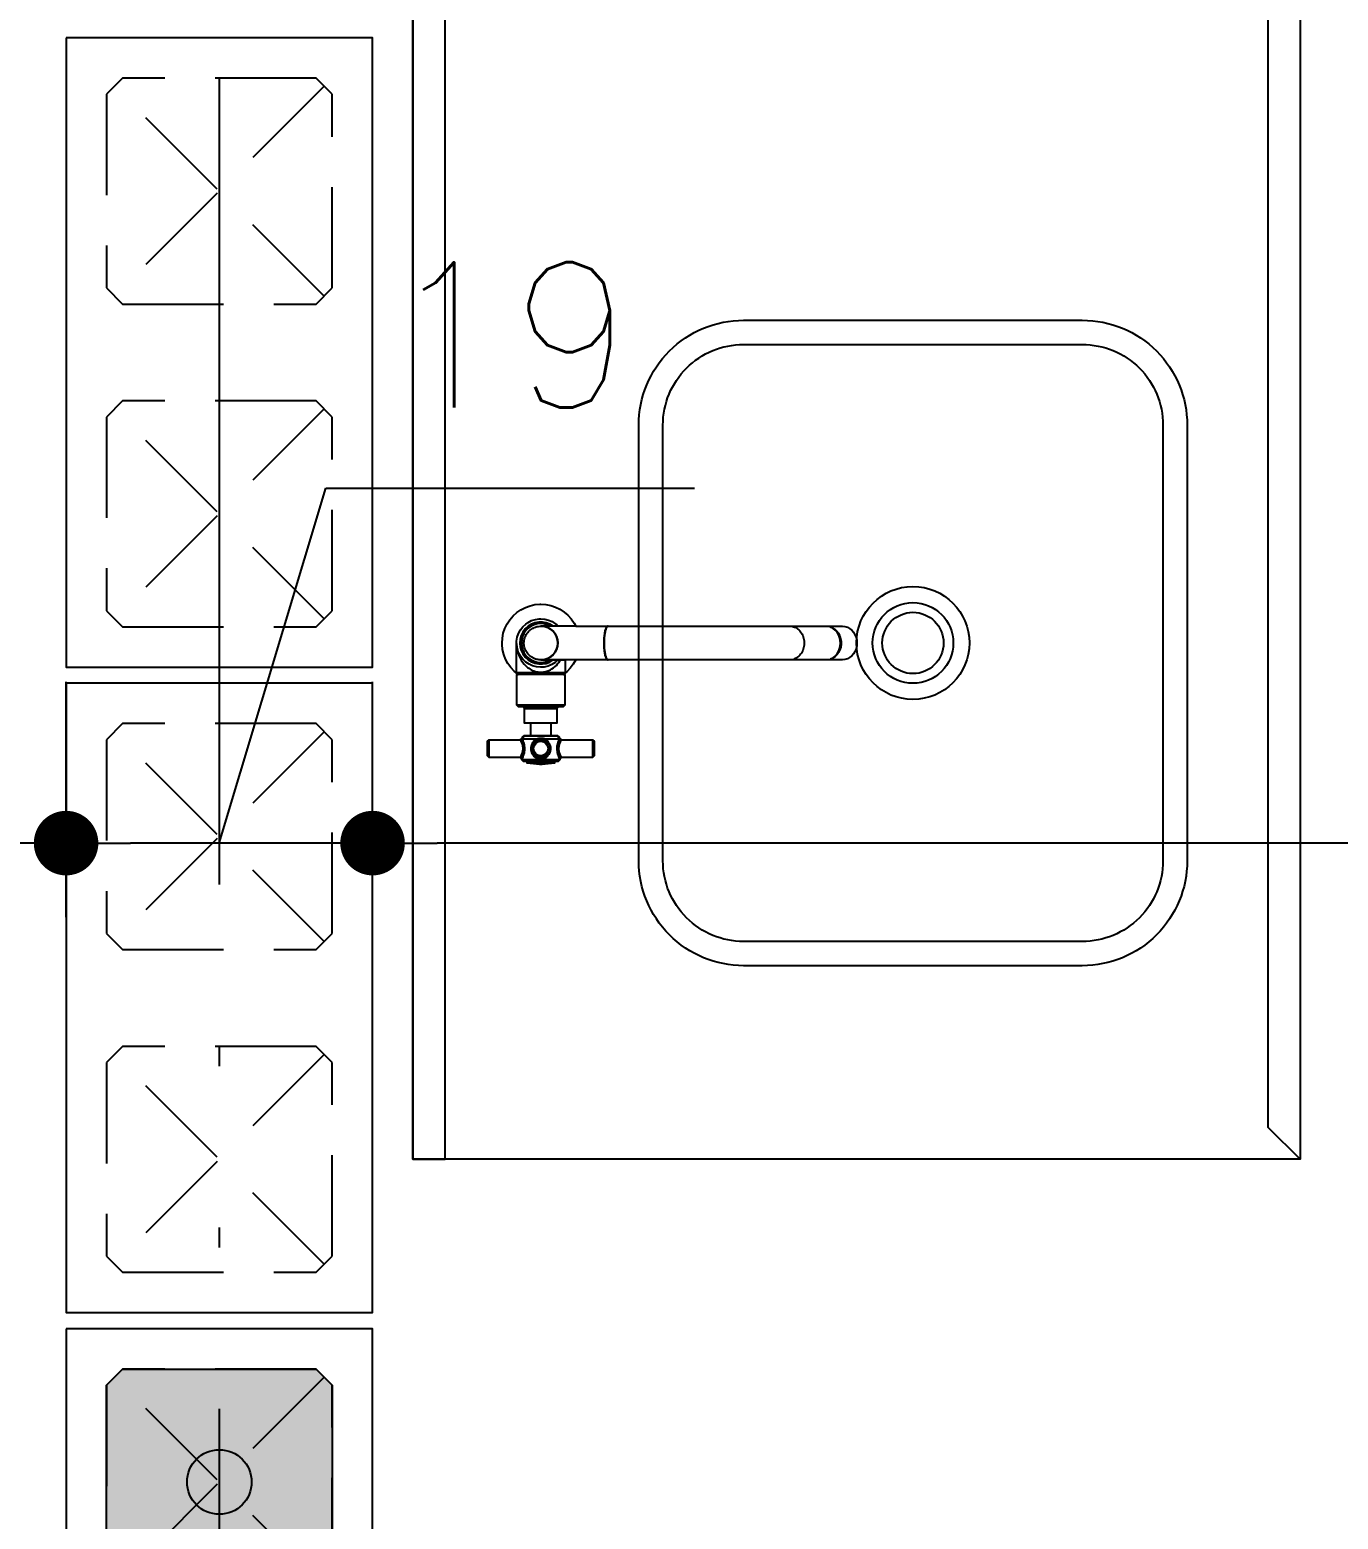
# Model space of a CAD drawing. Extents: x -14651 to 3496, y -4567 to 1191.
# Drawn here: x 852.3 to 933.4, y 553.6 to 645.9 of the extents above; entities that cross this region are included whole.
import ezdxf

# ---------------------------------------------------------------- set-up
doc = ezdxf.new("R2010")
doc.units = 0
doc.header["$LTSCALE"] = 25
doc.linetypes.add('DASHED2', pattern=[0.375, 0.25, -0.125])
doc.linetypes.add('ESTILO_TQS_0004', pattern=[3.3, 2, -0.4, 0.05, -0.4, 0.05, -0.4])
for name, color, linetype in [('203', 1, 'DASHED2'), ('213', 252, 'Continuous'), ('241', 2, 'Continuous'), ('ALVENARIA NÃO ESTRUTURAL', 242, 'Continuous'), ('Arranque', 14, 'Continuous'), ('COTA', 1, 'Continuous'), ('EIXOS', 1, 'ESTILO_TQS_0004'), ('FERRO', 5, 'Continuous'), ('PROJ', 252, 'Continuous')]:
    doc.layers.add(name, color=color, linetype=linetype)
doc.styles.add('COTA', font='romans.shx')
doc.dimstyles.new('forma', dxfattribs={"dimscale": 5, "dimtxt": 1.8, "dimasz": 0.8, "dimexe": 2, "dimexo": 1, "dimgap": 1, "dimtad": 1, "dimdec": 1, "dimzin": 9, "dimtxsty": 'COTA', "dimblk1": 'DOT', "dimblk2": 'DOT', "dimsah": 1, "dimcen": 0, "dimdle": 1, "dimclrd": 256, "dimclre": 256, "dimclrt": 2, "dimadec": 0, "dimazin": 0, "dimtfac": 1, "dimtdec": 0, "dimtmove": 0, "dimatfit": 3, "dimfxl": 1, "dimtolj": 1, "dimtzin": 0, "dimarcsym": 0})

# ---------------------------------------------------------------- blocks, each defined once
blk = doc.blocks.new('P4020')
blk.add_lwpolyline([(-19.5, -9.5), (19.5, -9.5), (19.5, 9.5), (-19.5, 9.5), (-19.5, -9.5)])
at = {"color": 1, "linetype": 'DASHED2'}
for points in [[(-17, -6), (-16, -7), (-4, -7), (-3, -6), (-3, 6), (-4, 7), (-16, 7), (-17, 6), (-17, -6)], [(3, -6), (4, -7), (16, -7), (17, -6), (17, 6), (16, 7), (4, 7), (3, 6), (3, -6)]]:
    blk.add_lwpolyline(points, dxfattribs=at)
at = {"layer": '203', "color": 253}
for p, q in [((-16.5, 6.5), (-3.5, -6.5)), ((-3.5, 6.5), (-16.5, -6.5)), ((16.5, 6.5), (3.5, -6.5)), ((3.5, 6.5), (16.5, -6.5))]:
    blk.add_line(p, q, dxfattribs=at)
blk = doc.blocks.new('GR-1414')
at = {"layer": '213'}
h = blk.add_hatch(color=256, dxfattribs=at)
h.paths.add_polyline_path([(6, -7), (7, -6), (7, 6), (6, 7), (-6, 7), (-7, 6), (-7, -6), (-6, -7)])
h.paths.add_polyline_path([(2, 0, 1), (-2, 0, 1)], flags=16)
at = {"layer": 'Arranque'}
blk.add_hatch(color=256, dxfattribs=at).paths.add_polyline_path([(2, 0, 1), (-2, 0, 1)])
at = {"layer": '213'}
for p, q in [((-7, 6), (-6, 7)), ((-6, 7), (6, 7)), ((6, 7), (7, 6)), ((-7, -6), (-7, 6)), ((7, 6), (7, -6)), ((-6, -7), (-7, -6)), ((7, -6), (6, -7)), ((6, -7), (-6, -7))]:
    blk.add_line(p, q, dxfattribs=at)
at = {"layer": 'FERRO', "linetype": 'Continuous'}
blk.add_circle((0, 0), 2, dxfattribs=at)
blk = doc.blocks.new('A$C8e916747')
at = {"layer": 'PROJ'}
for p, q in [((1048.779, -580.601), (1048.745, -580.601)), ((1048.816, -580.603), (1048.779, -580.601)), ((1047.242, -583.499), (1047.242, -581.699)), ((1047.243, -581.699), (1047.243, -581.699)), ((1048.745, -582.701), (1048.769, -582.7)), ((1048.769, -582.7), (1048.818, -582.698)), ((1050.248, -582.701), (1050.248, -583.499)), ((1050.248, -583.499), (1047.242, -583.499)), ((1047.543, -583.599), (1047.543, -583.499)), ((1049.948, -583.499), (1049.948, -583.599)), ((1050.223, -585.508), (1047.267, -585.508)), ((1047.743, -585.708), (1049.747, -585.708)), ((1049.104, -585.647), (1048.814, -585.647)), ((1045.538, -588.745), (1045.538, -587.643)), ((1047.59, -587.592), (1048.516, -587.592)), ((1048.975, -587.592), (1049.9, -587.592)), ((1051.952, -587.643), (1051.952, -588.745)), ((1049.923, -588.896), (1047.568, -588.896)), ((1049.597, -589.096), (1047.894, -589.096))]:
    blk.add_line(p, q, dxfattribs=at)
for points in [[(1095.814, -493.647), (1095.814, -613.647), (1040.814, -613.647), (1040.814, -493.647)], [(1040.814, -493.647), (1040.814, -613.647), (1042.814, -613.647), (1042.814, -493.647)], [(1095.814, -493.647), (1093.814, -495.647), (1093.814, -611.647), (1095.814, -613.647)], [(1050.909, -582.701), (1048.814, -582.701), (1048.738, -582.699), (1048.671, -582.695), (1048.612, -582.688), (1048.561, -582.681), (1048.536, -582.676), (1048.514, -582.672), (1048.495, -582.667), (1048.479, -582.663), (1048.465, -582.66), (1048.451, -582.656), (1048.436, -582.651), (1048.418, -582.646), (1048.399, -582.639), (1048.378, -582.632), (1048.363, -582.626), (1048.346, -582.62), (1048.329, -582.612), (1048.312, -582.605), (1048.282, -582.591), (1048.252, -582.575), (1048.22, -582.557), (1048.186, -582.537), (1048.153, -582.514), (1048.098, -582.474), (1048.045, -582.429), (1047.994, -582.379), (1047.945, -582.325), (1047.9, -582.267), (1047.858, -582.205), (1047.821, -582.139), (1047.788, -582.071), (1047.76, -582), (1047.737, -581.927), (1047.72, -581.852), (1047.708, -581.777), (1047.701, -581.701), (1047.701, -581.624), (1047.705, -581.548), (1047.716, -581.471), (1047.732, -581.396), (1047.753, -581.323), (1047.779, -581.252), (1047.81, -581.183), (1047.846, -581.117), (1047.887, -581.053), (1047.932, -580.993), (1047.98, -580.937), (1048.019, -580.897), (1048.059, -580.86), (1048.076, -580.846), (1048.093, -580.832), (1048.11, -580.819), (1048.128, -580.806), (1048.145, -580.793), (1048.168, -580.778), (1048.191, -580.763), (1048.214, -580.75), (1048.238, -580.736), (1048.27, -580.72), (1048.302, -580.704), (1048.335, -580.69), (1048.417, -580.66), (1048.507, -580.636), (1048.605, -580.617), (1048.708, -580.605), (1048.814, -580.601)], [(1050.909, -580.601), (1048.777, -580.601)], [(1066.727, -582.637), (1066.87, -582.56), (1067, -582.455), (1067.112, -582.326), (1067.203, -582.176), (1067.27, -582.01), (1067.311, -581.833), (1067.325, -581.651), (1067.311, -581.468), (1067.27, -581.292), (1067.203, -581.126), (1067.112, -580.976), (1067, -580.846), (1066.87, -580.741), (1066.727, -580.664), (1066.721, -580.662)], [(1050.155, -583.599), (1047.336, -583.599)], [(1049.847, -585.608), (1047.643, -585.608)], [(1049.357, -586.616), (1048.134, -586.616)], [(1048.134, -587.392), (1049.357, -587.392)], [(1047.894, -588.996), (1049.597, -588.996)]]:
    blk.add_lwpolyline(points, dxfattribs=at)
for points in [[(1082.314, -601.647), (1061.314, -601.647, -0.414214), (1054.814, -595.147), (1054.814, -568.147, -0.414214), (1061.314, -561.647), (1082.314, -561.647, -0.414214), (1088.814, -568.147), (1088.814, -595.147, -0.414214)], [(1082.314, -600.147), (1061.314, -600.147, -0.414214), (1056.314, -595.147), (1056.314, -568.147, -0.414214), (1061.314, -563.147), (1082.314, -563.147, -0.414214), (1087.314, -568.147), (1087.314, -595.147, -0.414214)], [(1047.543, -583.599), (1047.543, -583.499), (1047.242, -583.499), (1047.242, -581.68), (1047.243, -581.699), (1047.247, -581.699), (1047.247, -581.531), (1047.286, -581.289), (1047.364, -581.057), (1047.479, -580.84), (1047.628, -580.646), (1047.806, -580.477), (1047.957, -580.371), (1048.176, -580.26), (1048.409, -580.186), (1048.652, -580.151), (1048.745, -580.148), (1048.989, -580.168), (1049.227, -580.227), (1049.452, -580.324), (1049.533, -580.371), (1049.731, -580.516), (1049.821, -580.601), (1048.801, -580.601), (1048.79, -580.602, -0.956818), (1048.794, -582.7), (1048.806, -582.699, -0.005512), (1048.783, -582.7), (1048.814, -582.701), (1050.248, -582.701), (1050.248, -583.499), (1049.948, -583.499), (1049.948, -583.599)], [(1047.571, -587.559, 0.023181), (1047.59, -587.592), (1048.516, -587.592), (1048.567, -587.579), (1048.64, -587.565), (1048.733, -587.558), (1048.823, -587.562), (1048.912, -587.575), (1048.975, -587.592), (1049.9, -587.592, 0.022959), (1049.92, -587.559, 0.366689), (1049.723, -587.392), (1049.357, -587.392), (1048.134, -587.392), (1047.768, -587.392, 0.366483)], [(1048.148, -588.268), (1048.144, -588.177), (1048.151, -588.1), (1048.164, -588.027), (1048.18, -587.975), (1048.2, -587.921), (1048.224, -587.87), (1048.252, -587.823), (1048.283, -587.779), (1048.315, -587.74), (1048.367, -587.687), (1048.434, -587.637), (1048.481, -587.609), (1048.516, -587.592), (1048.531, -587.634), (1048.541, -587.682, -0.192103), (1048.95, -587.682), (1048.958, -587.64), (1048.974, -587.592), (1049.024, -587.616), (1049.07, -587.646), (1049.111, -587.678), (1049.15, -587.713), (1049.184, -587.75), (1049.23, -587.808), (1049.278, -587.892), (1049.313, -587.979), (1049.33, -588.046), (1049.339, -588.096), (1049.344, -588.147), (1049.345, -588.197), (1049.343, -588.265), (1049.33, -588.345), (1049.31, -588.416), (1049.29, -588.468), (1049.266, -588.518), (1049.238, -588.565), (1049.208, -588.609), (1049.159, -588.668), (1049.086, -588.732), (1049.006, -588.782), (1048.921, -588.818), (1048.841, -588.838), (1048.777, -588.845), (1048.716, -588.845), (1048.658, -588.839), (1048.606, -588.828), (1048.549, -588.81), (1048.483, -588.78), (1048.422, -588.743), (1048.38, -588.711), (1048.342, -588.676), (1048.307, -588.639), (1048.276, -588.599), (1048.235, -588.539), (1048.194, -588.454), (1048.165, -588.364)], [(1048.971, -587.691), (1048.963, -587.688, -0.017847), (1048.999, -587.705), (1048.992, -587.701, -0.017789), (1049.026, -587.72), (1049.019, -587.716, -0.021587), (1049.06, -587.741), (1049.05, -587.734, -0.027178), (1049.098, -587.77), (1049.088, -587.763, -0.016694), (1049.116, -587.786), (1049.116, -587.786, -0.029524), (1049.162, -587.833), (1049.155, -587.825, -0.024437), (1049.189, -587.867), (1049.182, -587.858, -0.02481), (1049.213, -587.903), (1049.207, -587.893, -0.023752), (1049.234, -587.939), (1049.229, -587.93, -0.022023), (1049.251, -587.974), (1049.247, -587.965, -0.022441), (1049.265, -588.011), (1049.262, -588.001, -0.022868), (1049.277, -588.049), (1049.274, -588.039, -0.020181), (1049.285, -588.082), (1049.284, -588.076, -0.015814), (1049.29, -588.11), (1049.289, -588.103, -0.015915), (1049.294, -588.138), (1049.293, -588.131, -0.025741), (1049.296, -588.187), (1049.296, -588.184, -0.018498), (1049.296, -588.224), (1049.296, -588.217, -0.017313), (1049.293, -588.255), (1049.294, -588.247, -0.018157), (1049.289, -588.287), (1049.29, -588.279, -0.018149), (1049.282, -588.318), (1049.284, -588.31, -0.018439), (1049.274, -588.349), (1049.276, -588.341, -0.018647), (1049.264, -588.38), (1049.267, -588.373, -0.018581), (1049.252, -588.411), (1049.255, -588.403, -0.021766), (1049.235, -588.447), (1049.24, -588.436, -0.026407), (1049.212, -588.487), (1049.218, -588.477, -0.026609), (1049.185, -588.526), (1049.192, -588.516, -0.026914), (1049.155, -588.562), (1049.163, -588.553, -0.025672), (1049.124, -588.594), (1049.131, -588.587, -0.023779), (1049.092, -588.622), (1049.101, -588.615, -0.024124), (1049.058, -588.648), (1049.067, -588.641, -0.024539), (1049.022, -588.671), (1049.031, -588.665, -0.024082), (1048.984, -588.69), (1048.994, -588.686, -0.023177), (1048.947, -588.707), (1048.957, -588.703, -0.023669), (1048.908, -588.721), (1048.918, -588.717, -0.024126), (1048.866, -588.732), (1048.877, -588.729, -0.020906), (1048.832, -588.738), (1048.839, -588.737, -0.015716), (1048.804, -588.742), (1048.811, -588.741, -0.01579), (1048.777, -588.744), (1048.784, -588.744, -0.016075), (1048.748, -588.745), (1048.756, -588.745, -0.016281), (1048.72, -588.744), (1048.727, -588.745, -0.016316), (1048.691, -588.742), (1048.698, -588.743, -0.01533), (1048.665, -588.739), (1048.671, -588.74, -0.013711), (1048.641, -588.735), (1048.647, -588.736, -0.013749), (1048.617, -588.73), (1048.623, -588.731, -0.013768), (1048.594, -588.724), (1048.6, -588.725, -0.015624), (1048.567, -588.715), (1048.575, -588.718, -0.018303), (1048.537, -588.704), (1048.544, -588.707, -0.018249), (1048.507, -588.691), (1048.515, -588.695, -0.018455), (1048.478, -588.676), (1048.486, -588.68, -0.018647), (1048.45, -588.659), (1048.457, -588.664, -0.018591), (1048.423, -588.641), (1048.43, -588.646, -0.021186), (1048.393, -588.618), (1048.401, -588.625, -0.025016), (1048.36, -588.588), (1048.368, -588.596, -0.025258), (1048.329, -588.556), (1048.337, -588.564, -0.025603), (1048.301, -588.52), (1048.308, -588.529, -0.024312), (1048.278, -588.485), (1048.283, -588.494, -0.022281), (1048.258, -588.451), (1048.263, -588.46, -0.022662), (1048.241, -588.415), (1048.245, -588.424, -0.023081), (1048.226, -588.377), (1048.229, -588.387, -0.023127), (1048.213, -588.339), (1048.216, -588.348, -0.022918), (1048.204, -588.299), (1048.206, -588.309, -0.020264), (1048.199, -588.265), (1048.2, -588.272, -0.015918), (1048.196, -588.237), (1048.196, -588.244, -0.015999), (1048.194, -588.209), (1048.195, -588.216, -0.556946)], [(1048.294, -588.194, -1), (1049.196, -588.194, -1)]]:
    blk.add_lwpolyline(points, format="xyb", close=True, dxfattribs=at)
for points in [[(1052.817, -582.609), (1052.79, -582.549), (1052.762, -582.47), (1052.742, -582.396), (1052.729, -582.341), (1052.717, -582.281), (1052.706, -582.215), (1052.696, -582.145), (1052.687, -582.07), (1052.68, -581.991), (1052.674, -581.909), (1052.669, -581.825), (1052.667, -581.738), (1052.666, -581.651), (1052.667, -581.563), (1052.669, -581.477), (1052.674, -581.392), (1052.68, -581.31), (1052.687, -581.231), (1052.696, -581.157), (1052.706, -581.086), (1052.717, -581.021), (1052.729, -580.96), (1052.742, -580.905), (1052.762, -580.832), (1052.79, -580.753), (1052.817, -580.693), (1052.845, -580.65), (1052.882, -580.611), (1052.897, -580.607), (1052.882, -580.614), (1052.867, -580.626), (1052.852, -580.643), (1052.838, -580.66), (1052.825, -580.682), (1052.811, -580.707), (1052.797, -580.737), (1052.783, -580.771), (1052.769, -580.811), (1052.755, -580.855), (1052.742, -580.905), (1052.729, -580.96), (1052.717, -581.021), (1052.706, -581.086), (1052.696, -581.157), (1052.687, -581.231), (1052.68, -581.31), (1052.674, -581.392), (1052.669, -581.477), (1052.667, -581.563), (1052.666, -581.651), (1052.667, -581.738), (1052.669, -581.825), (1052.674, -581.909), (1052.68, -581.991), (1052.687, -582.07), (1052.696, -582.145), (1052.706, -582.215), (1052.717, -582.281), (1052.729, -582.341), (1052.742, -582.396), (1052.755, -582.446), (1052.769, -582.491), (1052.783, -582.53), (1052.797, -582.565), (1052.811, -582.595), (1052.825, -582.62), (1052.838, -582.641), (1052.852, -582.659), (1052.867, -582.675), (1052.896, -582.698), (1052.911, -582.699), (1052.882, -582.69), (1052.845, -582.652)], [(1047.495, -588.698), (1047.505, -588.68), (1047.516, -588.66), (1047.529, -588.635), (1047.543, -588.607), (1047.556, -588.578), (1047.57, -588.546), (1047.586, -588.507), (1047.6, -588.466), (1047.609, -588.438), (1047.617, -588.409), (1047.625, -588.379), (1047.629, -588.359), (1047.634, -588.331), (1047.639, -588.304), (1047.642, -588.276), (1047.644, -588.248), (1047.646, -588.221), (1047.646, -588.193), (1047.646, -588.165), (1047.644, -588.137), (1047.642, -588.109), (1047.636, -588.069), (1047.629, -588.03), (1047.621, -587.991), (1047.61, -587.954), (1047.599, -587.919), (1047.588, -587.886), (1047.573, -587.85), (1047.559, -587.816), (1047.545, -587.785), (1047.531, -587.757), (1047.52, -587.736), (1047.51, -587.716), (1047.501, -587.7), (1047.492, -587.685), (1047.502, -587.684), (1047.519, -587.679), (1047.535, -587.672), (1047.55, -587.663), (1047.563, -587.652), (1047.574, -587.639), (1047.582, -587.624), (1047.588, -587.608), (1047.59, -587.592), (1047.612, -587.642), (1047.634, -587.696), (1047.66, -587.77), (1047.685, -587.851), (1047.705, -587.935), (1047.721, -588.025), (1047.731, -588.12), (1047.733, -588.21), (1047.729, -588.287), (1047.721, -588.36), (1047.712, -588.413), (1047.702, -588.466), (1047.689, -588.517), (1047.676, -588.565), (1047.657, -588.627), (1047.631, -588.698), (1047.608, -588.756), (1047.587, -588.804), (1047.578, -588.822), (1047.585, -588.808), (1047.593, -588.79), (1047.602, -588.769), (1047.612, -588.745), (1047.624, -588.716), (1047.636, -588.683), (1047.649, -588.648), (1047.662, -588.609), (1047.676, -588.565), (1047.689, -588.517), (1047.702, -588.466), (1047.712, -588.413), (1047.718, -588.378), (1047.723, -588.343), (1047.727, -588.306), (1047.73, -588.269), (1047.732, -588.231), (1047.732, -588.193), (1047.731, -588.144), (1047.728, -588.096), (1047.723, -588.048), (1047.717, -588), (1047.709, -587.956), (1047.7, -587.913), (1047.689, -587.871), (1047.678, -587.83), (1047.666, -587.788), (1047.653, -587.749), (1047.639, -587.712), (1047.626, -587.677), (1047.616, -587.653), (1047.607, -587.631), (1047.598, -587.61), (1047.592, -587.596), (1047.576, -587.64), (1047.536, -587.675), (1047.493, -587.686), (1047.516, -587.727), (1047.539, -587.772), (1047.567, -587.834), (1047.594, -587.903), (1047.616, -587.973), (1047.634, -588.05), (1047.643, -588.121), (1047.646, -588.179), (1047.646, -588.234), (1047.641, -588.29), (1047.631, -588.356), (1047.614, -588.423), (1047.593, -588.488), (1047.565, -588.56), (1047.537, -588.62), (1047.507, -588.677)], [(1049.77, -588.363), (1049.762, -588.291), (1049.759, -588.241), (1049.758, -588.191), (1049.76, -588.123), (1049.767, -588.043), (1049.779, -587.972), (1049.789, -587.92), (1049.801, -587.87), (1049.82, -587.802), (1049.847, -587.722), (1049.872, -587.659), (1049.897, -587.599), (1049.906, -587.617), (1049.899, -587.594), (1049.895, -587.605), (1049.889, -587.618), (1049.878, -587.643), (1049.867, -587.672), (1049.855, -587.704), (1049.842, -587.738), (1049.828, -587.779), (1049.815, -587.823), (1049.801, -587.87), (1049.789, -587.92), (1049.779, -587.972), (1049.77, -588.026), (1049.765, -588.064), (1049.762, -588.102), (1049.759, -588.141), (1049.758, -588.191), (1049.759, -588.241), (1049.762, -588.291), (1049.767, -588.342), (1049.774, -588.387), (1049.781, -588.43), (1049.791, -588.474), (1049.801, -588.516), (1049.813, -588.558), (1049.825, -588.599), (1049.838, -588.638), (1049.851, -588.675), (1049.864, -588.71), (1049.877, -588.742), (1049.886, -588.762), (1049.893, -588.78), (1049.907, -588.811), (1049.915, -588.829), (1049.901, -588.798), (1049.881, -588.75), (1049.857, -588.691), (1049.831, -588.618), (1049.806, -588.536), (1049.785, -588.451)], [(1049.974, -587.728), (1049.962, -587.753), (1049.949, -587.779), (1049.935, -587.808), (1049.92, -587.843), (1049.905, -587.881), (1049.891, -587.921), (1049.878, -587.962), (1049.87, -587.992), (1049.863, -588.023), (1049.857, -588.054), (1049.852, -588.085), (1049.848, -588.117), (1049.846, -588.149), (1049.845, -588.178), (1049.844, -588.207), (1049.845, -588.236), (1049.847, -588.264), (1049.85, -588.292), (1049.854, -588.319), (1049.861, -588.358), (1049.87, -588.396), (1049.88, -588.432), (1049.89, -588.466), (1049.904, -588.503), (1049.917, -588.539), (1049.931, -588.571), (1049.945, -588.601), (1049.945, -588.602), (1049.96, -588.633), (1049.975, -588.66), (1049.983, -588.676), (1049.991, -588.691), (1050.006, -588.716), (1050.015, -588.732), (1050, -588.706), (1049.978, -588.667), (1049.952, -588.616), (1049.923, -588.554), (1049.896, -588.485), (1049.874, -588.413), (1049.857, -588.34), (1049.848, -588.278), (1049.844, -588.222), (1049.845, -588.163), (1049.849, -588.101), (1049.859, -588.039), (1049.874, -587.976), (1049.897, -587.902), (1049.926, -587.827), (1049.954, -587.767), (1049.982, -587.714), (1049.992, -587.695), (1049.986, -587.707)]]:
    blk.add_lwpolyline(points, close=True, dxfattribs=at)
blk.add_polyline3d([(1067.442, -582.685, 0), (1066.569, -582.685, 0), (1066.416, -582.701, 0), (1064.161, -582.701, 0), (1050.909, -582.701, 0), (1050.756, -582.971, 0), (1050.569, -583.219, 0), (1050.352, -583.44, 0), (1050.155, -583.599, 0), (1050.223, -583.599, 0), (1050.223, -585.508, 0), (1050.123, -585.608, 0), (1049.847, -585.608, 0), (1049.747, -585.708, 0), (1049.747, -586.616, 0), (1049.357, -586.616, 0), (1049.357, -587.392, 0), (1049.723, -587.392, 0), (1049.92, -587.559, 0), (1050.019, -587.643, 0), (1051.952, -587.643, 0), (1052.052, -587.743, 0), (1052.052, -588.645, 0), (1051.952, -588.745, 0), (1050.023, -588.745, 0), (1049.923, -588.845, 0), (1049.923, -588.896, 0), (1049.823, -588.996, 0), (1049.597, -588.996, 0), (1049.597, -589.096, 0), (1048.835, -589.176, 0), (1048.656, -589.176, 0), (1047.894, -589.096, 0), (1047.894, -588.996, 0), (1047.668, -588.996, 0), (1047.568, -588.896, 0), (1047.568, -588.845, 0), (1047.468, -588.745, 0), (1045.538, -588.745, 0), (1045.438, -588.645, 0), (1045.438, -587.743, 0), (1045.538, -587.643, 0), (1047.472, -587.643, 0), (1047.571, -587.559, 0), (1047.768, -587.392, 0), (1048.134, -587.392, 0), (1048.134, -586.616, 0), (1047.743, -586.616, 0), (1047.743, -585.708, 0), (1047.643, -585.608, 0), (1047.367, -585.608, 0), (1047.267, -585.508, 0), (1047.267, -583.599, 0), (1047.336, -583.599, 0), (1047.097, -583.402, 0), (1046.885, -583.175, 0), (1046.705, -582.923, 0), (1046.558, -582.65, 0), (1046.447, -582.361, 0), (1046.375, -582.059, 0), (1046.342, -581.751, 0), (1046.34, -581.651, 0), (1046.36, -581.341, 0), (1046.42, -581.037, 0), (1046.518, -580.743, 0), (1046.653, -580.464, 0), (1046.823, -580.205, 0), (1047.025, -579.97, 0), (1047.256, -579.762, 0), (1047.511, -579.587, 0), (1047.787, -579.445, 0), (1048.079, -579.34, 0), (1048.381, -579.273, 0), (1048.69, -579.246, 0), (1048.745, -579.246, 0), (1049.055, -579.266, 0), (1049.359, -579.325, 0), (1049.653, -579.424, 0), (1049.932, -579.559, 0), (1050.191, -579.729, 0), (1050.426, -579.931, 0), (1050.634, -580.161, 0), (1050.809, -580.417, 0), (1050.909, -580.601, 0), (1064.161, -580.601, 0), (1066.416, -580.601, 0), (1066.569, -580.616, 0), (1067.442, -580.616, 0), (1067.598, -580.632, 0), (1067.749, -580.678, 0), (1067.89, -580.755, 0), (1068.018, -580.858, 0), (1068.129, -580.986, 0), (1068.218, -581.133, 0), (1068.284, -581.297, 0), (1068.325, -581.471, 0), (1068.338, -581.651, 0), (1068.325, -581.83, 0), (1068.284, -582.004, 0), (1068.218, -582.168, 0), (1068.129, -582.316, 0), (1068.018, -582.443, 0), (1067.89, -582.547, 0), (1067.749, -582.623, 0), (1067.598, -582.67, 0), (1067.443, -582.685, 0)], close=True, dxfattribs=at)
for points in [[(1049.82, -582.701, 0), (1049.636, -582.862, 0), (1049.427, -582.99, 0), (1049.2, -583.083, 0), (1048.961, -583.138, 0), (1048.717, -583.154, 0), (1048.473, -583.129, 0), (1048.237, -583.065, 0), (1048.014, -582.964, 0), (1047.81, -582.827, 0), (1047.631, -582.66, 0), (1047.482, -582.466, 0), (1047.367, -582.25, 0), (1047.288, -582.018, 0), (1047.247, -581.776, 0), (1047.247, -581.531, 0), (1047.286, -581.289, 0), (1047.364, -581.057, 0), (1047.479, -580.84, 0), (1047.628, -580.646, 0), (1047.806, -580.477, 0), (1047.957, -580.371, 0)], [(1047.957, -580.371, 0), (1048.176, -580.26, 0), (1048.409, -580.186, 0), (1048.652, -580.151, 0), (1048.745, -580.148, 0)], [(1048.745, -580.148, 0), (1048.989, -580.168, 0), (1049.227, -580.227, 0), (1049.452, -580.324, 0), (1049.533, -580.371, 0)], [(1049.533, -580.371, 0), (1049.731, -580.516, 0), (1049.82, -580.6, 0)], [(1052.924, -580.601, 0), (1052.911, -580.602, 0), (1052.897, -580.607, 0), (1052.882, -580.614, 0), (1052.867, -580.626, 0), (1052.852, -580.643, 0), (1052.838, -580.66, 0), (1052.825, -580.682, 0), (1052.811, -580.707, 0), (1052.797, -580.737, 0), (1052.783, -580.771, 0), (1052.769, -580.811, 0), (1052.755, -580.855, 0), (1052.742, -580.905, 0), (1052.729, -580.96, 0), (1052.717, -581.021, 0), (1052.706, -581.086, 0), (1052.696, -581.157, 0), (1052.687, -581.231, 0), (1052.68, -581.31, 0), (1052.674, -581.392, 0), (1052.669, -581.477, 0), (1052.667, -581.563, 0), (1052.666, -581.651, 0), (1052.667, -581.738, 0), (1052.669, -581.825, 0), (1052.674, -581.909, 0), (1052.68, -581.991, 0), (1052.687, -582.07, 0), (1052.696, -582.145, 0), (1052.706, -582.215, 0), (1052.717, -582.281, 0), (1052.729, -582.341, 0), (1052.742, -582.396, 0), (1052.755, -582.446, 0), (1052.769, -582.491, 0), (1052.783, -582.53, 0), (1052.797, -582.565, 0), (1052.811, -582.595, 0), (1052.825, -582.62, 0), (1052.838, -582.641, 0), (1052.852, -582.659, 0), (1052.867, -582.675, 0), (1052.882, -582.687, 0), (1052.897, -582.695, 0), (1052.911, -582.699, 0), (1052.924, -582.701, 0)], [(1064.161, -580.601, 0), (1064.172, -580.601, 0), (1064.248, -580.605, 0), (1064.323, -580.617, 0), (1064.4, -580.637, 0), (1064.474, -580.664, 0), (1064.545, -580.697, 0), (1064.613, -580.737, 0), (1064.679, -580.785, 0), (1064.742, -580.839, 0), (1064.798, -580.897, 0), (1064.851, -580.96, 0), (1064.9, -581.03, 0), (1064.943, -581.105, 0), (1064.98, -581.181, 0), (1065.011, -581.261, 0), (1065.037, -581.346, 0), (1065.057, -581.433, 0), (1065.069, -581.519, 0), (1065.076, -581.606, 0), (1065.076, -581.695, 0), (1065.069, -581.785, 0), (1065.056, -581.871, 0), (1065.037, -581.955, 0), (1065.011, -582.04, 0), (1064.979, -582.122, 0), (1064.942, -582.198, 0), (1064.9, -582.271, 0), (1064.851, -582.341, 0), (1064.797, -582.406, 0), (1064.74, -582.464, 0), (1064.679, -582.516, 0), (1064.613, -582.564, 0), (1064.543, -582.605, 0), (1064.473, -582.638, 0), (1064.4, -582.664, 0), (1064.324, -582.684, 0), (1064.246, -582.696, 0), (1064.172, -582.701, 0), (1064.161, -582.701, 0)], [(1066.685, -580.648, 0), (1066.832, -580.707, 0), (1066.969, -580.795, 0), (1067.09, -580.909, 0), (1067.192, -581.046, 0), (1067.272, -581.2, 0), (1067.327, -581.369, 0), (1067.356, -581.546, 0), (1067.359, -581.726, 0), (1067.334, -581.904, 0), (1067.282, -582.075, 0), (1067.206, -582.232, 0), (1067.107, -582.372, 0), (1066.989, -582.49, 0), (1066.855, -582.582, 0), (1066.709, -582.646, 0), (1066.685, -582.654, 0)], [(1047.243, -581.699, 0), (1047.243, -581.714, 0), (1047.245, -581.761, 0), (1047.251, -581.84, 0), (1047.262, -581.946, 0), (1047.289, -582.095, 0), (1047.326, -582.243, 0), (1047.378, -582.401, 0), (1047.445, -582.555, 0), (1047.528, -582.709, 0), (1047.628, -582.857, 0), (1047.706, -582.954, 0), (1047.794, -583.046, 0), (1047.858, -583.106, 0), (1047.927, -583.164, 0), (1048.001, -583.217, 0), (1048.074, -583.264, 0), (1048.151, -583.307, 0), (1048.233, -583.346, 0), (1048.32, -583.38, 0), (1048.405, -583.407, 0), (1048.493, -583.428, 0), (1048.555, -583.439, 0), (1048.618, -583.447, 0), (1048.681, -583.452, 0), (1048.742, -583.454, 0), (1048.803, -583.453, 0), (1048.864, -583.448, 0), (1048.927, -583.441, 0), (1048.989, -583.43, 0), (1049.049, -583.417, 0), (1049.117, -583.398, 0), (1049.184, -583.375, 0), (1049.248, -583.35, 0), (1049.343, -583.305, 0), (1049.434, -583.254, 0), (1049.532, -583.187, 0), (1049.624, -583.114, 0), (1049.71, -583.034, 0), (1049.788, -582.95, 0), (1049.865, -582.854, 0), (1049.933, -582.755, 0), (1049.967, -582.701, 0)], [(1047.492, -587.685, 0), (1047.501, -587.7, 0), (1047.51, -587.716, 0), (1047.52, -587.736, 0), (1047.531, -587.757, 0), (1047.545, -587.785, 0), (1047.559, -587.816, 0), (1047.573, -587.85, 0), (1047.588, -587.886, 0), (1047.599, -587.919, 0), (1047.61, -587.954, 0), (1047.621, -587.991, 0), (1047.629, -588.03, 0), (1047.636, -588.069, 0), (1047.642, -588.109, 0), (1047.644, -588.137, 0), (1047.646, -588.165, 0), (1047.646, -588.193, 0), (1047.646, -588.221, 0), (1047.644, -588.248, 0), (1047.642, -588.276, 0), (1047.639, -588.304, 0), (1047.634, -588.331, 0), (1047.629, -588.359, 0), (1047.625, -588.379, 0), (1047.617, -588.409, 0), (1047.609, -588.438, 0), (1047.6, -588.466, 0), (1047.586, -588.507, 0), (1047.57, -588.546, 0), (1047.556, -588.578, 0), (1047.543, -588.607, 0), (1047.529, -588.635, 0), (1047.516, -588.66, 0), (1047.505, -588.68, 0), (1047.495, -588.698, 0), (1047.486, -588.713, 0), (1047.479, -588.726, 0), (1047.474, -588.734, 0), (1047.471, -588.74, 0), (1047.469, -588.744, 0), (1047.468, -588.745, 0)], [(1047.59, -587.592, 0), (1047.588, -587.608, 0), (1047.582, -587.624, 0), (1047.574, -587.639, 0), (1047.563, -587.652, 0), (1047.55, -587.663, 0), (1047.535, -587.672, 0), (1047.519, -587.679, 0), (1047.502, -587.684, 0), (1047.492, -587.685, 0)], [(1047.568, -588.845, 0), (1047.569, -588.844, 0), (1047.57, -588.839, 0), (1047.574, -588.832, 0), (1047.578, -588.822, 0), (1047.585, -588.808, 0), (1047.593, -588.79, 0), (1047.602, -588.769, 0), (1047.612, -588.745, 0), (1047.624, -588.716, 0), (1047.636, -588.683, 0), (1047.649, -588.648, 0), (1047.662, -588.609, 0), (1047.676, -588.565, 0), (1047.689, -588.517, 0), (1047.702, -588.466, 0), (1047.712, -588.413, 0), (1047.718, -588.378, 0), (1047.723, -588.343, 0), (1047.727, -588.306, 0), (1047.73, -588.269, 0), (1047.732, -588.231, 0), (1047.732, -588.193, 0), (1047.731, -588.144, 0), (1047.728, -588.096, 0), (1047.723, -588.048, 0), (1047.717, -588, 0), (1047.709, -587.956, 0), (1047.7, -587.913, 0), (1047.689, -587.871, 0), (1047.678, -587.83, 0), (1047.666, -587.788, 0), (1047.653, -587.749, 0), (1047.639, -587.712, 0), (1047.626, -587.677, 0), (1047.616, -587.653, 0), (1047.607, -587.631, 0), (1047.598, -587.61, 0), (1047.59, -587.592, 0)], [(1048.516, -587.592, 0), (1048.492, -587.603, 0), (1048.47, -587.616, 0), (1048.447, -587.629, 0), (1048.425, -587.643, 0), (1048.386, -587.672, 0), (1048.35, -587.704, 0), (1048.315, -587.74, 0), (1048.283, -587.779, 0), (1048.252, -587.823, 0), (1048.224, -587.87, 0), (1048.2, -587.921, 0), (1048.18, -587.975, 0), (1048.17, -588.01, 0), (1048.161, -588.045, 0), (1048.154, -588.081, 0), (1048.149, -588.119, 0), (1048.146, -588.157, 0), (1048.145, -588.195, 0), (1048.147, -588.244, 0), (1048.152, -588.292, 0), (1048.16, -588.34, 0), (1048.172, -588.388, 0), (1048.187, -588.432, 0), (1048.204, -588.475, 0), (1048.224, -588.517, 0), (1048.248, -588.558, 0), (1048.276, -588.599, 0), (1048.307, -588.639, 0), (1048.342, -588.676, 0), (1048.38, -588.711, 0), (1048.408, -588.732, 0), (1048.437, -588.752, 0), (1048.467, -588.771, 0), (1048.499, -588.788, 0), (1048.533, -588.803, 0), (1048.568, -588.816, 0), (1048.593, -588.824, 0), (1048.618, -588.83, 0), (1048.644, -588.836, 0), (1048.671, -588.84, 0), (1048.701, -588.843, 0), (1048.731, -588.845, 0), (1048.761, -588.845, 0), (1048.793, -588.843, 0), (1048.824, -588.839, 0), (1048.854, -588.834, 0), (1048.899, -588.823, 0), (1048.942, -588.809, 0), (1048.985, -588.791, 0), (1049.026, -588.77, 0), (1049.066, -588.744, 0), (1049.104, -588.716, 0), (1049.14, -588.684, 0), (1049.174, -588.65, 0), (1049.208, -588.609, 0), (1049.238, -588.565, 0), (1049.266, -588.518, 0), (1049.29, -588.468, 0), (1049.31, -588.416, 0), (1049.325, -588.362, 0), (1049.333, -588.324, 0), (1049.339, -588.286, 0), (1049.343, -588.247, 0), (1049.345, -588.197, 0), (1049.344, -588.147, 0), (1049.339, -588.096, 0), (1049.33, -588.046, 0), (1049.319, -588.001, 0), (1049.305, -587.958, 0), (1049.287, -587.914, 0), (1049.267, -587.872, 0), (1049.243, -587.83, 0), (1049.215, -587.789, 0), (1049.184, -587.75, 0), (1049.15, -587.713, 0), (1049.111, -587.678, 0), (1049.07, -587.646, 0), (1049.039, -587.626, 0), (1049.008, -587.608, 0), (1048.975, -587.592, 0)], [(1048.975, -587.592, 0), (1048.933, -587.581, 0), (1048.89, -587.572, 0), (1048.845, -587.565, 0), (1048.801, -587.561, 0), (1048.756, -587.559, 0), (1048.71, -587.56, 0), (1048.665, -587.563, 0), (1048.619, -587.569, 0), (1048.567, -587.579, 0), (1048.516, -587.592, 0)], [(1048.535, -587.685, 0), (1048.537, -587.682, 0), (1048.538, -587.677, 0), (1048.538, -587.669, 0), (1048.536, -587.659, 0), (1048.534, -587.646, 0), (1048.53, -587.632, 0), (1048.525, -587.617, 0), (1048.519, -587.601, 0), (1048.516, -587.592, 0)], [(1048.975, -587.592, 0), (1048.969, -587.608, 0), (1048.963, -587.624, 0), (1048.959, -587.639, 0), (1048.956, -587.652, 0), (1048.953, -587.663, 0), (1048.953, -587.672, 0), (1048.953, -587.679, 0), (1048.955, -587.684, 0), (1048.956, -587.685, 0)], [(1048.956, -587.685, 0), (1048.985, -587.698, 0), (1049.013, -587.712, 0), (1049.04, -587.728, 0), (1049.079, -587.755, 0), (1049.116, -587.786, 0), (1049.117, -587.787, 0), (1049.147, -587.817, 0), (1049.175, -587.849, 0), (1049.201, -587.884, 0), (1049.224, -587.922, 0), (1049.242, -587.956, 0), (1049.258, -587.992, 0), (1049.271, -588.03, 0), (1049.282, -588.069, 0), (1049.288, -588.096, 0), (1049.292, -588.124, 0), (1049.295, -588.152, 0), (1049.296, -588.181, 0), (1049.296, -588.194, 0)], [(1049.9, -587.592, 0), (1049.895, -587.605, 0), (1049.889, -587.618, 0), (1049.878, -587.643, 0), (1049.867, -587.672, 0), (1049.855, -587.704, 0), (1049.842, -587.738, 0), (1049.828, -587.779, 0), (1049.815, -587.823, 0), (1049.801, -587.87, 0), (1049.789, -587.92, 0), (1049.779, -587.972, 0), (1049.77, -588.026, 0), (1049.765, -588.064, 0), (1049.762, -588.102, 0), (1049.759, -588.141, 0), (1049.758, -588.191, 0), (1049.759, -588.241, 0), (1049.762, -588.291, 0), (1049.767, -588.342, 0), (1049.774, -588.387, 0), (1049.781, -588.43, 0), (1049.791, -588.474, 0), (1049.801, -588.516, 0), (1049.813, -588.558, 0), (1049.825, -588.599, 0), (1049.838, -588.638, 0), (1049.851, -588.675, 0), (1049.864, -588.71, 0), (1049.877, -588.742, 0), (1049.886, -588.762, 0), (1049.893, -588.78, 0), (1049.9, -588.796, 0), (1049.906, -588.809, 0), (1049.911, -588.82, 0), (1049.915, -588.829, 0), (1049.919, -588.836, 0), (1049.921, -588.841, 0), (1049.922, -588.844, 0), (1049.923, -588.845, 0)], [(1050.023, -588.745, 0), (1050.022, -588.744, 0), (1050.021, -588.742, 0), (1050.019, -588.738, 0), (1050.015, -588.732, 0), (1050.01, -588.724, 0), (1050.005, -588.715, 0), (1049.998, -588.704, 0), (1049.991, -588.691, 0), (1049.983, -588.676, 0), (1049.975, -588.66, 0), (1049.96, -588.633, 0), (1049.945, -588.602, 0), (1049.945, -588.601, 0), (1049.931, -588.571, 0), (1049.917, -588.539, 0), (1049.904, -588.503, 0), (1049.89, -588.466, 0), (1049.88, -588.432, 0), (1049.87, -588.396, 0), (1049.861, -588.358, 0), (1049.854, -588.319, 0), (1049.85, -588.292, 0), (1049.847, -588.264, 0), (1049.845, -588.236, 0), (1049.844, -588.207, 0), (1049.845, -588.178, 0), (1049.846, -588.149, 0), (1049.848, -588.117, 0), (1049.852, -588.085, 0), (1049.857, -588.054, 0), (1049.863, -588.023, 0), (1049.87, -587.992, 0), (1049.878, -587.962, 0), (1049.891, -587.921, 0), (1049.905, -587.881, 0), (1049.92, -587.843, 0), (1049.935, -587.808, 0), (1049.949, -587.779, 0), (1049.962, -587.753, 0), (1049.974, -587.728, 0), (1049.986, -587.707, 0), (1049.992, -587.695, 0), (1049.998, -587.685, 0)], [(1049.998, -587.685, 0), (1049.981, -587.682, 0), (1049.965, -587.677, 0), (1049.949, -587.669, 0), (1049.935, -587.659, 0), (1049.923, -587.646, 0), (1049.913, -587.632, 0), (1049.906, -587.617, 0), (1049.901, -587.601, 0), (1049.9, -587.592, 0)], [(1049.296, -588.194, 0), (1049.296, -588.21, 0), (1049.295, -588.239, 0), (1049.291, -588.271, 0), (1049.286, -588.302, 0), (1049.279, -588.333, 0), (1049.269, -588.365, 0), (1049.258, -588.396, 0), (1049.245, -588.426, 0), (1049.224, -588.467, 0), (1049.199, -588.507, 0), (1049.171, -588.544, 0), (1049.139, -588.58, 0), (1049.108, -588.608, 0), (1049.076, -588.635, 0), (1049.04, -588.659, 0), (1049.003, -588.681, 0), (1048.966, -588.699, 0), (1048.928, -588.714, 0), (1048.887, -588.726, 0), (1048.845, -588.736, 0), (1048.818, -588.74, 0), (1048.791, -588.743, 0), (1048.763, -588.745, 0), (1048.734, -588.745, 0), (1048.705, -588.744, 0), (1048.677, -588.741, 0), (1048.653, -588.737, 0), (1048.629, -588.733, 0), (1048.606, -588.727, 0), (1048.582, -588.72, 0), (1048.552, -588.71, 0), (1048.522, -588.698, 0), (1048.493, -588.684, 0), (1048.464, -588.668, 0), (1048.436, -588.65, 0), (1048.41, -588.631, 0), (1048.376, -588.603, 0), (1048.345, -588.572, 0), (1048.315, -588.538, 0), (1048.288, -588.502, 0), (1048.267, -588.469, 0), (1048.249, -588.434, 0), (1048.233, -588.396, 0), (1048.219, -588.358, 0), (1048.209, -588.319, 0), (1048.201, -588.279, 0), (1048.197, -588.251, 0), (1048.195, -588.223, 0), (1048.194, -588.195, 0), (1048.194, -588.194, 0)]]:
    blk.add_polyline3d(points, dxfattribs=at)
for centre, radius in [((1071.814, -581.647), 3.5), ((1071.814, -581.647), 2.5), ((1071.814, -581.647), 1.9), ((1048.745, -588.194), 0.551), ((1048.745, -588.194), 0.451)]:
    blk.add_circle(centre, radius, dxfattribs=at)
for centre, radius, start, end in [((1048.745, -581.651), 1.302, 53.7761, 306.22564), ((1048.745, -581.651), 1.202, 60.8896, 299.11294), ((1048.745, -581.651), 1.05, 271.22693, 88.24988), ((1049.104, -585.547), 0.1, 270, 345.99632), ((1047.797, -587.509), 0.352, 202.27827, 209.87238), ((1047.936, -587.361), 0.416, 208.42183, 213.73144), ((1048.745, -588.194), 0.551, 112.48784, 179.99947), ((1048.745, -588.194), 0.551, 67.52105, 112.46984), ((1049.551, -587.36), 0.419, 326.30177, 331.56178), ((1049.693, -587.509), 0.352, 330.14398, 337.72529)]:
    blk.add_arc(centre, radius, start, end, dxfattribs=at)
blk = doc.blocks.new('_Dot')
at = {"color": 0, "linetype": 'ByBlock', "lineweight": -2}
blk.add_line((-0.5, 0), (-1, 0), dxfattribs=at)
at = {"color": 0, "linetype": 'ByBlock', "const_width": 0.5}
blk.add_lwpolyline([(-0.25, 0, 1), (0.25, 0, 1)], format="xyb", close=True, dxfattribs=at)
blk = doc.blocks.new('*D217')
at = {"layer": 'COTA', "lineweight": -2, "transparency": 16777216}
for p, q in [((873.517, 593.027), (873.517, 605.498)), ((1378.517, 574.403), (1378.517, 605.498)), ((1374.517, 595.498), (877.517, 595.498))]:
    blk.add_line(p, q, dxfattribs=at)
at = {"layer": 'Defpoints', "color": 0, "transparency": 16777216}
for p in [(873.517, 595.498), (873.517, 588.027), (1378.517, 569.403)]:
    blk.add_point(p, dxfattribs=at)
at = {"layer": 'COTA', "lineweight": -2, "transparency": 16777216, "xscale": 4, "yscale": 4, "zscale": 4, "rotation": 180}
blk.add_blockref('_Dot', (873.517, 595.498), dxfattribs=at)
at = {"layer": 'COTA', "lineweight": -2, "transparency": 16777216, "xscale": 4, "yscale": 4, "zscale": 4}
blk.add_blockref('_Dot', (1378.517, 595.498), dxfattribs=at)
at = {"layer": 'COTA', "color": 2, "transparency": 16777216, "insert": (1126.017, 604.998), "char_height": 9, "attachment_point": 5, "style": 'COTA'}
blk.add_mtext('\\A1;505 ', dxfattribs=at)
blk = doc.blocks.new('*D218')
at = {"layer": 'COTA', "lineweight": -2, "transparency": 16777216}
for p, q in [((864.017, 595.498), (870.617, 617.498)), ((870.617, 617.498), (893.474, 617.498)), ((854.517, 590.903), (854.517, 605.498)), ((873.517, 589.572), (873.517, 605.498)), ((869.517, 595.498), (858.517, 595.498))]:
    blk.add_line(p, q, dxfattribs=at)
at = {"layer": 'Defpoints', "color": 0, "transparency": 16777216}
for p in [(854.517, 595.498), (854.517, 585.903), (873.517, 584.572)]:
    blk.add_point(p, dxfattribs=at)
at = {"layer": 'COTA', "lineweight": -2, "transparency": 16777216, "xscale": 4, "yscale": 4, "zscale": 4, "rotation": 180}
blk.add_blockref('_Dot', (854.517, 595.498), dxfattribs=at)
at = {"layer": 'COTA', "lineweight": -2, "transparency": 16777216, "xscale": 4, "yscale": 4, "zscale": 4}
blk.add_blockref('_Dot', (873.517, 595.498), dxfattribs=at)
at = {"layer": 'COTA', "color": 2, "transparency": 16777216, "insert": (882.046, 626.998), "char_height": 9, "attachment_point": 5, "style": 'COTA'}
blk.add_mtext('\\A1;19 ', dxfattribs=at)
blk = doc.blocks.new('*D219')
at = {"layer": 'COTA', "lineweight": -2, "transparency": 16777216}
for p, q in [((319.017, 621.214), (319.017, 585.498)), ((854.517, 590.903), (854.517, 605.498)), ((850.517, 595.498), (323.017, 595.498))]:
    blk.add_line(p, q, dxfattribs=at)
at = {"layer": 'Defpoints', "color": 0, "transparency": 16777216}
for p in [(319.017, 626.214), (319.017, 595.498), (854.517, 585.903)]:
    blk.add_point(p, dxfattribs=at)
at = {"layer": 'COTA', "lineweight": -2, "transparency": 16777216, "xscale": 4, "yscale": 4, "zscale": 4, "rotation": 180}
blk.add_blockref('_Dot', (319.017, 595.498), dxfattribs=at)
at = {"layer": 'COTA', "lineweight": -2, "transparency": 16777216, "xscale": 4, "yscale": 4, "zscale": 4}
blk.add_blockref('_Dot', (854.517, 595.498), dxfattribs=at)
at = {"layer": 'COTA', "color": 2, "transparency": 16777216, "insert": (586.767, 605.856), "char_height": 9, "attachment_point": 5, "style": 'COTA'}
blk.add_mtext('\\A1;535,5 ', dxfattribs=at)

msp = doc.modelspace()

# ---------------------------------------------------------------- linework, layer by layer
at = {"layer": 'EIXOS'}
msp.add_line((864.017, 1137.929), (864.017, -320.643), dxfattribs=at)

# ---------------------------------------------------------------- block references
msp.add_blockref('GR-1414', (864.017, 555.903))
at = {"layer": '241', "rotation": 270}
for p in [(864.017, 625.903), (864.017, 585.903), (864.017, 545.903)]:
    msp.add_blockref('P4020', p, dxfattribs=at)
at = {"layer": 'ALVENARIA NÃO ESTRUTURAL'}
msp.add_blockref('A$C8e916747', (-164.797, 1189.549), dxfattribs=at)

# ---------------------------------------------------------------- dimensions: what is measured, and where the dimension line sits
at = {"layer": 'COTA'}
for base, p1, p2, picture, middle in [((854.517, 595.498), (873.517, 584.572), (854.517, 585.903), '*D218', (875.617, 626.998)), ((319.017, 595.498), (854.517, 585.903), (319.017, 626.214), '*D219', (586.767, 605.856)), ((873.517, 595.498), (1378.517, 569.403), (873.517, 588.027), '*D217', (1126.017, 604.998))]:
    dim = msp.add_linear_dim(base=base, p1=p1, p2=p2, dimstyle='forma', override={"dimpost": ' ', "dimtmove": 1}, dxfattribs=at)
    dim.commit()
    dim.dimension.update_dxf_attribs({"geometry": picture, "text_midpoint": middle})

doc.saveas('drawing.dxf')
